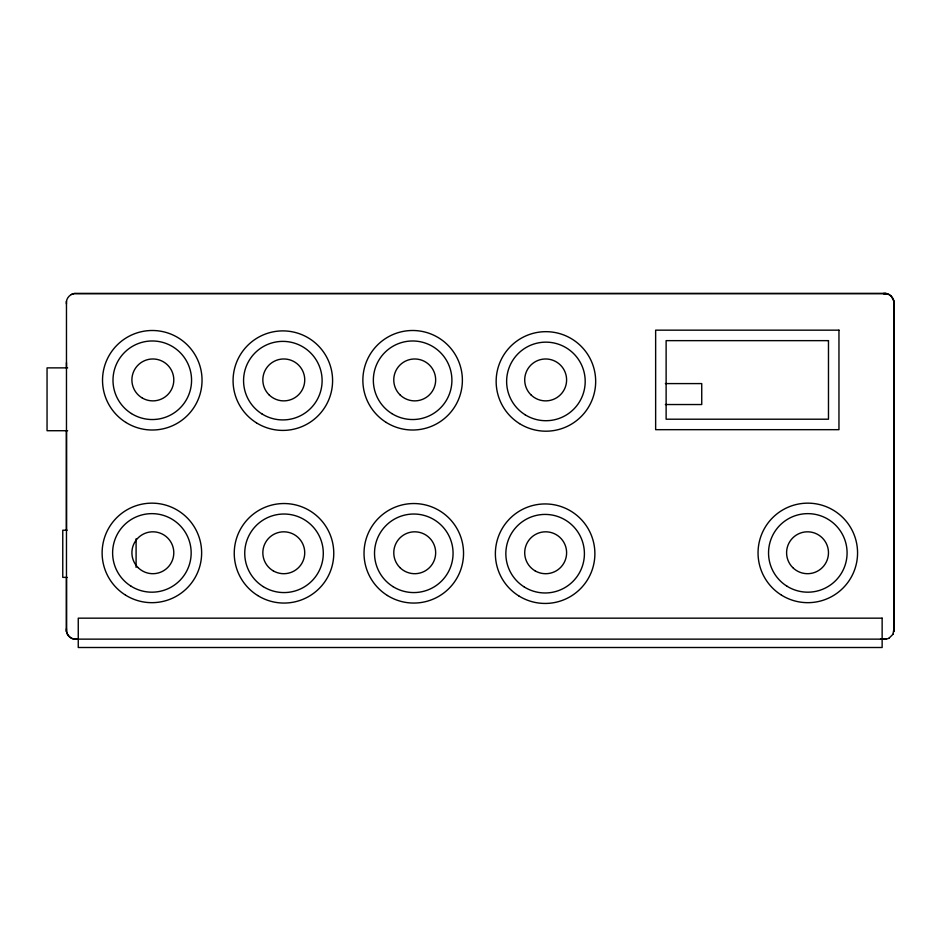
<?xml version="1.0" encoding="UTF-8"?>
<svg xmlns="http://www.w3.org/2000/svg" width="941" height="941" viewBox="0 0 941 941"><rect width="100%" height="100%" fill="white"/><g stroke="black" fill="none" stroke-linecap="round" stroke-linejoin="round"><path stroke-width="1.41" d="M76.903 639.174C72.081 639.821 67.282 636.375 66.47 631.552L66.482 577.374M66.446 530.23L66.47 430.719M66.47 367.872L66.47 362.638M66.423 303.978C65.517 298.097 71.034 292.592 76.903 293.498L883.47 293.498C889.339 292.639 894.809 298.109 893.95 303.978M892.962 634.258L893.95 628.694M893.009 634.258L888.974 638.233M71.351 294.498L74.057 293.592L886.316 293.557L888.974 294.498L891.28 296.18L893.856 301.179L893.856 631.552M880.541 639.174L886.328 639.139L889.033 638.233M67.634 367.872L47.05 367.872L47.05 430.719L67.634 430.719M665.358 383.587L701.739 383.587L701.739 404.536L665.358 404.536M67.164 530.23L62.765 530.23L62.765 577.374L67.164 577.374M886.328 639.139L74.057 639.139C69.281 638.245 65.788 633.528 66.423 628.694M893.891 301.132L893.915 631.552M136.092 538.805L136.092 567.376M66.47 301.12L66.47 631.552M838.96 330.162L655.642 330.162L655.642 429.672L838.96 429.672L838.96 330.162M828.48 340.642L666.122 340.642L666.122 419.204L828.48 419.204L828.48 340.642M882.14 618.166L78.256 618.166L78.256 647.502L882.14 647.502L882.14 618.166M886.269 293.592L883.423 293.568L886.269 293.592M131.458 413.57A39.287 39.287 0 0 0 191.541 381.634A39.287 39.287 0 0 0 133.834 345.57A39.287 39.287 0 0 0 131.458 413.57M125.918 422.45A49.755 49.755 0 0 0 202.009 381.999A49.755 49.755 0 0 0 128.917 336.325A49.755 49.755 0 0 0 125.918 422.45M786.994 586.219A39.287 39.287 0 0 0 847.065 554.284A39.287 39.287 0 0 0 789.37 518.232A39.287 39.287 0 0 0 786.994 586.219M781.442 595.112A49.755 49.755 0 0 0 857.533 554.649A49.755 49.755 0 0 0 784.453 508.975A49.755 49.755 0 0 0 781.442 595.112M524.313 587.008A39.287 39.287 0 0 0 584.385 555.061A39.287 39.287 0 0 0 526.689 519.009A39.287 39.287 0 0 0 524.313 587.008M518.762 595.888A49.755 49.755 0 0 0 594.853 555.425A49.755 49.755 0 0 0 521.773 509.763A49.755 49.755 0 0 0 518.762 595.888M525.09 414.746A39.287 39.287 0 0 0 585.173 382.799A39.287 39.287 0 0 0 527.466 346.747A39.287 39.287 0 0 0 525.09 414.746M519.538 423.626A49.755 49.755 0 0 0 595.641 383.163A49.755 49.755 0 0 0 522.549 337.501A49.755 49.755 0 0 0 519.538 423.626M392.973 586.608A39.287 39.287 0 0 0 453.044 554.672A39.287 39.287 0 0 0 395.349 518.62A39.287 39.287 0 0 0 392.973 586.608M387.421 595.5A49.755 49.755 0 0 0 463.513 555.037A49.755 49.755 0 0 0 390.433 509.363A49.755 49.755 0 0 0 387.421 595.5M262.021 413.958A39.287 39.287 0 0 0 322.093 382.022A39.287 39.287 0 0 0 264.397 345.97A39.287 39.287 0 0 0 262.021 413.958M256.47 422.85A49.755 49.755 0 0 0 332.561 382.387A49.755 49.755 0 0 0 259.481 336.713A49.755 49.755 0 0 0 256.47 422.85M391.809 413.57A39.287 39.287 0 0 0 451.88 381.634A39.287 39.287 0 0 0 394.185 345.57A39.287 39.287 0 0 0 391.809 413.57M386.257 422.45A49.755 49.755 0 0 0 462.349 381.999A49.755 49.755 0 0 0 389.256 336.325A49.755 49.755 0 0 0 386.257 422.45M131.07 586.219A39.287 39.287 0 0 0 191.141 554.284A39.287 39.287 0 0 0 133.446 518.232A39.287 39.287 0 0 0 131.07 586.219M125.518 595.112A49.755 49.755 0 0 0 201.609 554.649A49.755 49.755 0 0 0 128.529 508.975A49.755 49.755 0 0 0 125.518 595.112M263.198 586.608A39.287 39.287 0 0 0 323.269 554.672A39.287 39.287 0 0 0 265.562 518.62A39.287 39.287 0 0 0 263.198 586.608M257.646 595.5A49.755 49.755 0 0 0 333.737 555.037A49.755 49.755 0 0 0 260.645 509.363A49.755 49.755 0 0 0 257.646 595.5M273.313 570.905A20.949 20.949 0 0 0 304.731 552.755A20.949 20.949 0 0 0 273.313 534.617A20.949 20.949 0 0 0 273.313 570.905M399.901 567.564A20.949 20.949 0 0 0 434.954 558.178A20.949 20.949 0 0 0 409.3 532.524A20.949 20.949 0 0 0 399.901 567.564M530.842 394.738A20.949 20.949 0 0 0 565.894 385.34A20.949 20.949 0 0 0 540.24 359.685A20.949 20.949 0 0 0 530.842 394.738M535.182 570.905A20.949 20.949 0 0 0 566.611 552.755A20.949 20.949 0 0 0 535.182 534.617A20.949 20.949 0 0 0 535.182 570.905M399.901 394.738A20.949 20.949 0 0 0 434.954 385.34A20.949 20.949 0 0 0 409.3 359.685A20.949 20.949 0 0 0 399.901 394.738M268.973 394.738A20.949 20.949 0 0 0 304.025 385.34A20.949 20.949 0 0 0 278.36 359.685A20.949 20.949 0 0 0 268.973 394.738M138.033 567.564A20.949 20.949 0 0 0 173.085 558.178A20.949 20.949 0 0 0 147.419 532.524A20.949 20.949 0 0 0 138.033 567.564M142.373 398.067A20.949 20.949 0 0 0 173.803 379.917A20.949 20.949 0 0 0 142.373 361.779A20.949 20.949 0 0 0 142.373 398.067M792.722 567.564A20.949 20.949 0 0 0 827.762 558.178A20.949 20.949 0 0 0 802.108 532.524A20.949 20.949 0 0 0 792.722 567.564"/></g></svg>
